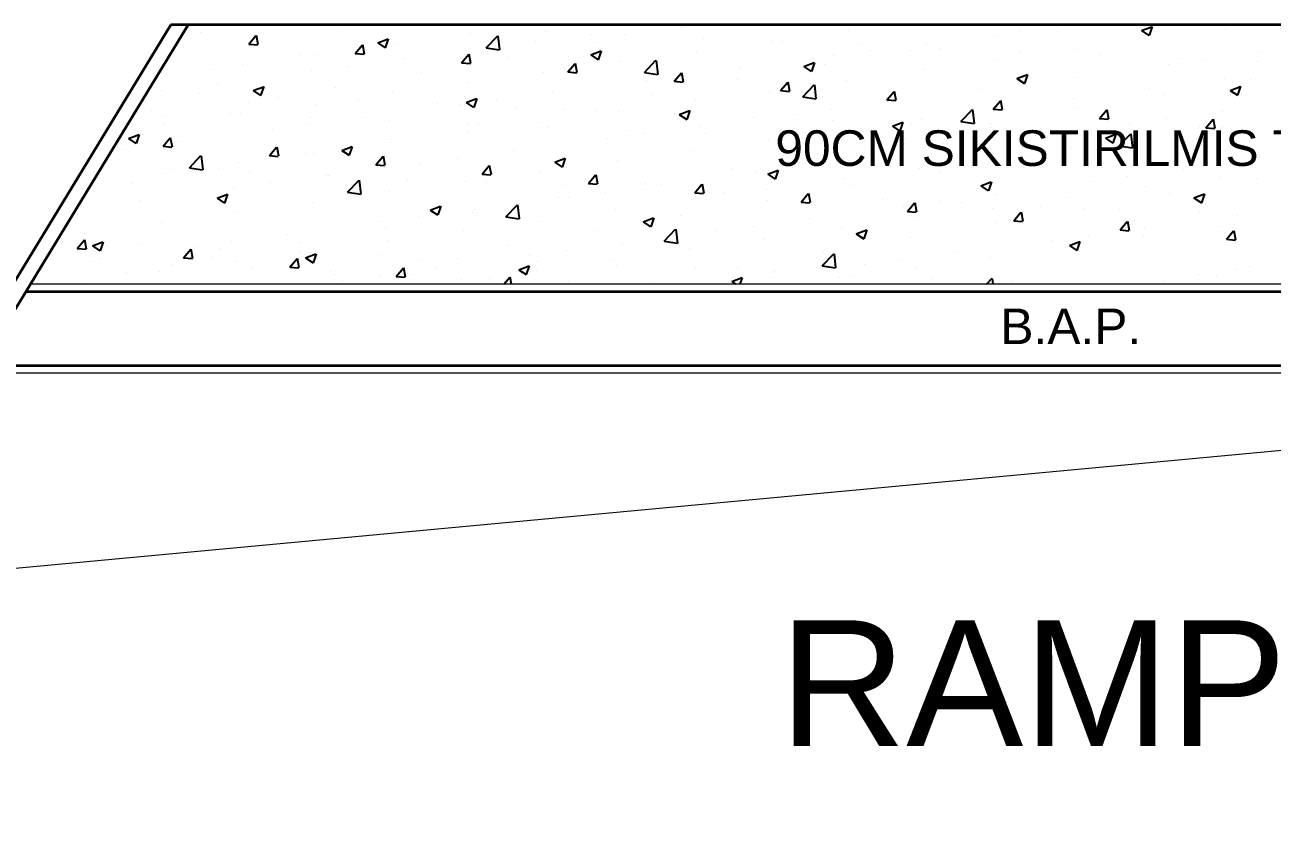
# Model space of a CAD drawing. Header units: inches. Extents: x -7543 to -822, y 102837 to 190349.
# Drawn here: x -836.39382 to -836.35176, y 102837.05231 to 102837.07899 of the extents above; entities that cross this region are included whole.
import ezdxf

# ---------------------------------------------------------------- set-up
doc = ezdxf.new("R2010")
doc.units = ezdxf.units.IN
doc.header["$MEASUREMENT"] = 0
doc.layers.add('DUVAR', color=7, linetype='Continuous', lineweight=35, true_color=0xfc4642)
doc.layers.add('MERDİVEN', color=7, linetype='Continuous', lineweight=20, true_color=0x16c244)
for name, color, linetype, lineweight in [('SIVA', 150, 'Continuous', 15), ('TARAMA', 8, 'Continuous', 25), ('YAZI', 7, 'Continuous', 25)]:
    doc.layers.add(name, color=color, linetype=linetype, lineweight=lineweight)
doc.styles.add('style5', font='arial.ttf', dxfattribs={"height": 1.25})
doc.styles.add('TURKCE', font='arial.ttf')

msp = doc.modelspace()

# ---------------------------------------------------------------- linework, layer by layer
at = {"layer": 'DUVAR'}
for p, q in [((-836.419629, 102837.028494), (-836.388907, 102837.078993)), ((-836.419044, 102837.028494), (-836.388322, 102837.078993)), ((-836.329822, 102837.078993), (-836.388907, 102837.078993)), ((-836.320822, 102837.069993), (-836.393797, 102837.069993)), ((-836.320822, 102837.067493), (-836.395318, 102837.067493))]:
    msp.add_line(p, q, dxfattribs=at)
at = {"layer": 'MERDİVEN', "linetype": 'ByBlock', "lineweight": 15}
msp.add_line((-836.320822, 102837.067493), (-836.399797, 102837.060131), dxfattribs=at)
at = {"layer": 'SIVA'}
for p, q in [((-836.321072, 102837.070243), (-836.393645, 102837.070243)), ((-836.321072, 102837.067243), (-836.39547, 102837.067243))]:
    msp.add_line(p, q, dxfattribs=at)
at = {"layer": 'TARAMA'}
for p, q in [((-836.383242, 102837.078993), (-836.383158, 102837.07898)), ((-836.383143, 102837.078978), (-836.383144, 102837.078993)), ((-836.378726, 102837.07899), (-836.378726, 102837.07899)), ((-836.387893, 102837.078749), (-836.387893, 102837.078749)), ((-836.386272, 102837.078347), (-836.386031, 102837.078635)), ((-836.385958, 102837.078322), (-836.386016, 102837.078635)), ((-836.378948, 102837.078884), (-836.378948, 102837.078884)), ((-836.378792, 102837.078717), (-836.378792, 102837.078717)), ((-836.378266, 102837.078221), (-836.377877, 102837.078627)), ((-836.377807, 102837.07815), (-836.377862, 102837.078625)), ((-836.376278, 102837.078771), (-836.376278, 102837.078771)), ((-836.374709, 102837.078686), (-836.374709, 102837.078686)), ((-836.373609, 102837.078659), (-836.373609, 102837.078659)), ((-836.371696, 102837.078894), (-836.371696, 102837.078894)), ((-836.37094, 102837.078546), (-836.37094, 102837.078546)), ((-836.366041, 102837.078794), (-836.366041, 102837.078794)), ((-836.361038, 102837.078645), (-836.361038, 102837.078645)), ((-836.36026, 102837.078789), (-836.36026, 102837.078789)), ((-836.359008, 102837.078954), (-836.359008, 102837.078954)), ((-836.356166, 102837.0788), (-836.355816, 102837.078934)), ((-836.356166, 102837.0788), (-836.355917, 102837.078632)), ((-836.355902, 102837.078633), (-836.355801, 102837.078935)), ((-836.35332, 102837.078849), (-836.35332, 102837.078849)), ((-836.386272, 102837.078347), (-836.385973, 102837.078321)), ((-836.382685, 102837.078034), (-836.382444, 102837.078321)), ((-836.382372, 102837.078008), (-836.38243, 102837.078321)), ((-836.381924, 102837.078389), (-836.381574, 102837.078523)), ((-836.381924, 102837.078389), (-836.381675, 102837.078221)), ((-836.38166, 102837.078222), (-836.381559, 102837.078524)), ((-836.381641, 102837.07849), (-836.381641, 102837.07849)), ((-836.38136, 102837.078365), (-836.38136, 102837.078365)), ((-836.378266, 102837.078221), (-836.377822, 102837.078152)), ((-836.377854, 102837.078272), (-836.377854, 102837.078272)), ((-836.376602, 102837.078437), (-836.376602, 102837.078437)), ((-836.374738, 102837.077988), (-836.374388, 102837.078123)), ((-836.374611, 102837.078393), (-836.374611, 102837.078393)), ((-836.374475, 102837.077821), (-836.374373, 102837.078123)), ((-836.368638, 102837.078419), (-836.368638, 102837.078419)), ((-836.368271, 102837.078433), (-836.368271, 102837.078433)), ((-836.365602, 102837.07832), (-836.365602, 102837.07832)), ((-836.365311, 102837.078124), (-836.365311, 102837.078124)), ((-836.363954, 102837.078145), (-836.363954, 102837.078145)), ((-836.363418, 102837.078374), (-836.363418, 102837.078374)), ((-836.362933, 102837.078207), (-836.362933, 102837.078207)), ((-836.358412, 102837.078177), (-836.358412, 102837.078177)), ((-836.355845, 102837.078529), (-836.355845, 102837.078529)), ((-836.384557, 102837.077989), (-836.384557, 102837.077989)), ((-836.383957, 102837.07799), (-836.383957, 102837.07799)), ((-836.382685, 102837.078034), (-836.382387, 102837.078007)), ((-836.381012, 102837.077856), (-836.381012, 102837.077856)), ((-836.379099, 102837.07772), (-836.378858, 102837.078007)), ((-836.379099, 102837.07772), (-836.3788, 102837.077694)), ((-836.378786, 102837.077694), (-836.378843, 102837.078008)), ((-836.377527, 102837.077893), (-836.377527, 102837.077893)), ((-836.374738, 102837.077988), (-836.37449, 102837.077821)), ((-836.373731, 102837.077747), (-836.373731, 102837.077747)), ((-836.37293, 102837.077394), (-836.372541, 102837.0778)), ((-836.37247, 102837.077323), (-836.372526, 102837.077798)), ((-836.371164, 102837.078099), (-836.371164, 102837.078099)), ((-836.367553, 102837.077588), (-836.367203, 102837.077722)), ((-836.367289, 102837.077421), (-836.367188, 102837.077723)), ((-836.366563, 102837.07796), (-836.366563, 102837.07796)), ((-836.361009, 102837.077802), (-836.361009, 102837.077802)), ((-836.360264, 102837.078095), (-836.360264, 102837.078095)), ((-836.357595, 102837.077982), (-836.357595, 102837.077982)), ((-836.354926, 102837.077869), (-836.354926, 102837.077869)), ((-836.35402, 102837.077812), (-836.35402, 102837.077812)), ((-836.352256, 102837.077756), (-836.352256, 102837.077756)), ((-836.352127, 102837.078061), (-836.352127, 102837.078061)), ((-836.389049, 102837.077318), (-836.389049, 102837.077318)), ((-836.387473, 102837.077489), (-836.387473, 102837.077489)), ((-836.386482, 102837.07767), (-836.386482, 102837.07767)), ((-836.384157, 102837.077442), (-836.384157, 102837.077442)), ((-836.382905, 102837.077607), (-836.382905, 102837.077607)), ((-836.380443, 102837.077392), (-836.380443, 102837.077392)), ((-836.376328, 102837.077372), (-836.376328, 102837.077372)), ((-836.375513, 102837.077406), (-836.375272, 102837.077693)), ((-836.375513, 102837.077406), (-836.375214, 102837.07738)), ((-836.375199, 102837.077381), (-836.375257, 102837.077694)), ((-836.37293, 102837.077394), (-836.372485, 102837.077325)), ((-836.371927, 102837.077092), (-836.371686, 102837.07738)), ((-836.371613, 102837.077067), (-836.371671, 102837.07738)), ((-836.371614, 102837.077295), (-836.371614, 102837.077295)), ((-836.369721, 102837.077544), (-836.369721, 102837.077544)), ((-836.367553, 102837.077588), (-836.367304, 102837.07742)), ((-836.36687, 102837.077644), (-836.36687, 102837.077644)), ((-836.363535, 102837.077482), (-836.363535, 102837.077482)), ((-836.360367, 102837.077187), (-836.360017, 102837.077322)), ((-836.360104, 102837.07702), (-836.360002, 102837.077322)), ((-836.355272, 102837.077647), (-836.355272, 102837.077647)), ((-836.387315, 102837.077026), (-836.387315, 102837.077026)), ((-836.386125, 102837.076776), (-836.385775, 102837.07691)), ((-836.385862, 102837.076609), (-836.38576, 102837.076911)), ((-836.383359, 102837.076891), (-836.383359, 102837.076891)), ((-836.378853, 102837.077052), (-836.378853, 102837.077052)), ((-836.372866, 102837.07713), (-836.372866, 102837.07713)), ((-836.371927, 102837.077092), (-836.371628, 102837.077066)), ((-836.369786, 102837.077144), (-836.369786, 102837.077144)), ((-836.36834, 102837.076779), (-836.368099, 102837.077066)), ((-836.368027, 102837.076753), (-836.368084, 102837.077066)), ((-836.367594, 102837.076566), (-836.367204, 102837.076972)), ((-836.367134, 102837.076495), (-836.367189, 102837.07697)), ((-836.366102, 102837.07713), (-836.366102, 102837.07713)), ((-836.360367, 102837.077187), (-836.360118, 102837.07702)), ((-836.360324, 102837.076982), (-836.360324, 102837.076982)), ((-836.35843, 102837.077231), (-836.35843, 102837.077231)), ((-836.355906, 102837.076864), (-836.355906, 102837.076864)), ((-836.35338, 102837.077184), (-836.35338, 102837.077184)), ((-836.353181, 102837.076787), (-836.352831, 102837.076921)), ((-836.352918, 102837.07662), (-836.352816, 102837.076922)), ((-836.352497, 102837.077164), (-836.352497, 102837.077164)), ((-836.389208, 102837.076777), (-836.389208, 102837.076777)), ((-836.387929, 102837.076667), (-836.387929, 102837.076667)), ((-836.386125, 102837.076776), (-836.385876, 102837.076608)), ((-836.385259, 102837.076555), (-836.385259, 102837.076555)), ((-836.38259, 102837.076442), (-836.38259, 102837.076442)), ((-836.38142, 102837.0767), (-836.38142, 102837.0767)), ((-836.378939, 102837.076376), (-836.378589, 102837.07651)), ((-836.378676, 102837.076209), (-836.378575, 102837.076511)), ((-836.377918, 102837.076465), (-836.377918, 102837.076465)), ((-836.376024, 102837.076714), (-836.376024, 102837.076714)), ((-836.372702, 102837.076643), (-836.372702, 102837.076643)), ((-836.368699, 102837.076755), (-836.368699, 102837.076755)), ((-836.36834, 102837.076779), (-836.368041, 102837.076752)), ((-836.367594, 102837.076566), (-836.367149, 102837.076497)), ((-836.364754, 102837.076465), (-836.364513, 102837.076752)), ((-836.364754, 102837.076465), (-836.364455, 102837.076439)), ((-836.36444, 102837.076439), (-836.364498, 102837.076753)), ((-836.361575, 102837.076817), (-836.361575, 102837.076817)), ((-836.361168, 102837.076151), (-836.360927, 102837.076438)), ((-836.360854, 102837.076125), (-836.360912, 102837.076439)), ((-836.358473, 102837.076512), (-836.358473, 102837.076512)), ((-836.355413, 102837.076663), (-836.355413, 102837.076663)), ((-836.353181, 102837.076787), (-836.352933, 102837.076619)), ((-836.389543, 102837.076109), (-836.389543, 102837.076109)), ((-836.386275, 102837.076391), (-836.386275, 102837.076391)), ((-836.384017, 102837.076325), (-836.384017, 102837.076325)), ((-836.379921, 102837.076329), (-836.379921, 102837.076329)), ((-836.379169, 102837.0763), (-836.379169, 102837.0763)), ((-836.378939, 102837.076376), (-836.378691, 102837.076208)), ((-836.377252, 102837.076216), (-836.377252, 102837.076216)), ((-836.375618, 102837.076143), (-836.375618, 102837.076143)), ((-836.374583, 102837.076104), (-836.374583, 102837.076104)), ((-836.373792, 102837.076083), (-836.373792, 102837.076083)), ((-836.371754, 102837.075975), (-836.371404, 102837.07611)), ((-836.37149, 102837.075808), (-836.371389, 102837.07611)), ((-836.371224, 102837.076435), (-836.371224, 102837.076435)), ((-836.366627, 102837.076152), (-836.366627, 102837.076152)), ((-836.364733, 102837.076402), (-836.364733, 102837.076402)), ((-836.362258, 102837.075739), (-836.361868, 102837.076144)), ((-836.361798, 102837.075668), (-836.361853, 102837.076143)), ((-836.361168, 102837.076151), (-836.360869, 102837.076125)), ((-836.36107, 102837.076137), (-836.36107, 102837.076137)), ((-836.358329, 102837.076163), (-836.358329, 102837.076163)), ((-836.357581, 102837.075837), (-836.35734, 102837.076125)), ((-836.357268, 102837.075812), (-836.357326, 102837.076125)), ((-836.353442, 102837.076089), (-836.353442, 102837.076089)), ((-836.389191, 102837.07589), (-836.389191, 102837.07589)), ((-836.38911, 102837.075653), (-836.38911, 102837.075653)), ((-836.386874, 102837.075996), (-836.386874, 102837.075996)), ((-836.386543, 102837.076005), (-836.386543, 102837.076005)), ((-836.384221, 102837.075635), (-836.384221, 102837.075635)), ((-836.384205, 102837.075883), (-836.384205, 102837.075883)), ((-836.382327, 102837.075884), (-836.382327, 102837.075884)), ((-836.381536, 102837.07577), (-836.381536, 102837.07577)), ((-836.378867, 102837.075657), (-836.378867, 102837.075657)), ((-836.378534, 102837.075642), (-836.378534, 102837.075642)), ((-836.376388, 102837.075708), (-836.376388, 102837.075708)), ((-836.371914, 102837.075991), (-836.371914, 102837.075991)), ((-836.371754, 102837.075975), (-836.371505, 102837.075807)), ((-836.369245, 102837.075878), (-836.369245, 102837.075878)), ((-836.367878, 102837.075988), (-836.367878, 102837.075988)), ((-836.366576, 102837.075765), (-836.366576, 102837.075765)), ((-836.364568, 102837.075575), (-836.364218, 102837.075709)), ((-836.364305, 102837.075408), (-836.364203, 102837.07571)), ((-836.363907, 102837.075652), (-836.363907, 102837.075652)), ((-836.363596, 102837.075817), (-836.363596, 102837.075817)), ((-836.362258, 102837.075739), (-836.361813, 102837.07567)), ((-836.361245, 102837.075662), (-836.361245, 102837.075662)), ((-836.357581, 102837.075837), (-836.357282, 102837.075811)), ((-836.356588, 102837.075675), (-836.356588, 102837.075675)), ((-836.355336, 102837.07584), (-836.355336, 102837.07584)), ((-836.353995, 102837.075523), (-836.353754, 102837.075811)), ((-836.353681, 102837.075498), (-836.353739, 102837.075811)), ((-836.390326, 102837.075163), (-836.389976, 102837.075298)), ((-836.390063, 102837.074996), (-836.389961, 102837.075299)), ((-836.389164, 102837.0749), (-836.388923, 102837.075187)), ((-836.388851, 102837.074875), (-836.388909, 102837.075188)), ((-836.385472, 102837.07547), (-836.385472, 102837.07547)), ((-836.378914, 102837.075388), (-836.378914, 102837.075388)), ((-836.376198, 102837.075545), (-836.376198, 102837.075545)), ((-836.373529, 102837.075432), (-836.373529, 102837.075432)), ((-836.37293, 102837.075323), (-836.37293, 102837.075323)), ((-836.371036, 102837.075572), (-836.371036, 102837.075572)), ((-836.37086, 102837.075319), (-836.37086, 102837.075319)), ((-836.368191, 102837.075206), (-836.368191, 102837.075206)), ((-836.366163, 102837.075465), (-836.366163, 102837.075465)), ((-836.364568, 102837.075575), (-836.364319, 102837.075407)), ((-836.361237, 102837.07554), (-836.361237, 102837.07554)), ((-836.359745, 102837.075259), (-836.359745, 102837.075259)), ((-836.358568, 102837.075427), (-836.358568, 102837.075427)), ((-836.357383, 102837.075174), (-836.357032, 102837.075309)), ((-836.357383, 102837.075174), (-836.357134, 102837.075007)), ((-836.357119, 102837.075007), (-836.357018, 102837.075309)), ((-836.356921, 102837.074911), (-836.356532, 102837.075317)), ((-836.356462, 102837.07484), (-836.356517, 102837.075315)), ((-836.355967, 102837.0752), (-836.355967, 102837.0752)), ((-836.355899, 102837.075314), (-836.355899, 102837.075314)), ((-836.354215, 102837.075565), (-836.354215, 102837.075565)), ((-836.353995, 102837.075523), (-836.353696, 102837.075497)), ((-836.353441, 102837.07552), (-836.353441, 102837.07552)), ((-836.35323, 102837.075201), (-836.35323, 102837.075201)), ((-836.390524, 102837.074805), (-836.390524, 102837.074805)), ((-836.390326, 102837.075163), (-836.390078, 102837.074996)), ((-836.389164, 102837.0749), (-836.388865, 102837.074874)), ((-836.38863, 102837.075054), (-836.38863, 102837.075054)), ((-836.385578, 102837.074586), (-836.385337, 102837.074874)), ((-836.385264, 102837.074561), (-836.385322, 102837.074874)), ((-836.383141, 102837.074763), (-836.38279, 102837.074897)), ((-836.383141, 102837.074763), (-836.382892, 102837.074595)), ((-836.382877, 102837.074596), (-836.382776, 102837.074898)), ((-836.381481, 102837.075036), (-836.381481, 102837.075036)), ((-836.38145, 102837.075142), (-836.38145, 102837.075142)), ((-836.374182, 102837.075158), (-836.374182, 102837.075158)), ((-836.371285, 102837.07477), (-836.371285, 102837.07477)), ((-836.36876, 102837.07509), (-836.36876, 102837.07509)), ((-836.365521, 102837.075094), (-836.365521, 102837.075094)), ((-836.364161, 102837.075162), (-836.364161, 102837.075162)), ((-836.362891, 102837.074845), (-836.362891, 102837.074845)), ((-836.362852, 102837.074981), (-836.362852, 102837.074981)), ((-836.361639, 102837.07501), (-836.361639, 102837.07501)), ((-836.360183, 102837.074868), (-836.360183, 102837.074868)), ((-836.358534, 102837.074848), (-836.358534, 102837.074848)), ((-836.357514, 102837.074755), (-836.357514, 102837.074755)), ((-836.357131, 102837.075065), (-836.357131, 102837.075065)), ((-836.356921, 102837.074911), (-836.356477, 102837.074842)), ((-836.388276, 102837.074178), (-836.387886, 102837.074584)), ((-836.387816, 102837.074107), (-836.387871, 102837.074582)), ((-836.386604, 102837.074341), (-836.386604, 102837.074341)), ((-836.385578, 102837.074586), (-836.385279, 102837.07456)), ((-836.384366, 102837.074641), (-836.384366, 102837.074641)), ((-836.384078, 102837.074661), (-836.384078, 102837.074661)), ((-836.381992, 102837.074273), (-836.381751, 102837.07456)), ((-836.381678, 102837.074247), (-836.381736, 102837.074561)), ((-836.379233, 102837.074493), (-836.379233, 102837.074493)), ((-836.377339, 102837.074742), (-836.377339, 102837.074742)), ((-836.375955, 102837.074363), (-836.375605, 102837.074497)), ((-836.375955, 102837.074363), (-836.375706, 102837.074195)), ((-836.375691, 102837.074195), (-836.37559, 102837.074498)), ((-836.373852, 102837.074418), (-836.373852, 102837.074418)), ((-836.367077, 102837.074661), (-836.367077, 102837.074661)), ((-836.366048, 102837.07443), (-836.366048, 102837.07443)), ((-836.361131, 102837.074473), (-836.361131, 102837.074473)), ((-836.360047, 102837.074564), (-836.360047, 102837.074564)), ((-836.354845, 102837.074643), (-836.354845, 102837.074643)), ((-836.352176, 102837.07453), (-836.352176, 102837.07453)), ((-836.389171, 102837.073989), (-836.389171, 102837.073989)), ((-836.388923, 102837.074126), (-836.388923, 102837.074126)), ((-836.388276, 102837.074178), (-836.387831, 102837.074109)), ((-836.387282, 102837.074141), (-836.387282, 102837.074141)), ((-836.386254, 102837.074013), (-836.386254, 102837.074013)), ((-836.383642, 102837.073912), (-836.383642, 102837.073912)), ((-836.381992, 102837.074273), (-836.381693, 102837.074246)), ((-836.380485, 102837.074328), (-836.380485, 102837.074328)), ((-836.378405, 102837.073959), (-836.378164, 102837.074246)), ((-836.378405, 102837.073959), (-836.378107, 102837.073933)), ((-836.378092, 102837.073933), (-836.37815, 102837.074247)), ((-836.376449, 102837.074043), (-836.376449, 102837.074043)), ((-836.374819, 102837.073645), (-836.374578, 102837.073932)), ((-836.374505, 102837.07362), (-836.374563, 102837.073933)), ((-836.369992, 102837.07416), (-836.369992, 102837.07416)), ((-836.369194, 102837.074015), (-836.369194, 102837.074015)), ((-836.368769, 102837.073962), (-836.368419, 102837.074097)), ((-836.368769, 102837.073962), (-836.368521, 102837.073794)), ((-836.368506, 102837.073795), (-836.368404, 102837.074097)), ((-836.367942, 102837.07418), (-836.367942, 102837.07418)), ((-836.363656, 102837.074153), (-836.363656, 102837.074153)), ((-836.362963, 102837.074064), (-836.362963, 102837.074064)), ((-836.354758, 102837.074117), (-836.354758, 102837.074117)), ((-836.390198, 102837.07364), (-836.390198, 102837.07364)), ((-836.386788, 102837.073498), (-836.386788, 102837.073498)), ((-836.385536, 102837.073663), (-836.385536, 102837.073663)), ((-836.383585, 102837.0739), (-836.383585, 102837.0739)), ((-836.38294, 102837.073351), (-836.38255, 102837.073757)), ((-836.38248, 102837.07328), (-836.382535, 102837.073755)), ((-836.380916, 102837.073788), (-836.380916, 102837.073788)), ((-836.378975, 102837.073723), (-836.378975, 102837.073723)), ((-836.378247, 102837.073675), (-836.378247, 102837.073675)), ((-836.375578, 102837.073562), (-836.375578, 102837.073562)), ((-836.374819, 102837.073645), (-836.37452, 102837.073619)), ((-836.372908, 102837.07366), (-836.372908, 102837.07366)), ((-836.372352, 102837.0736), (-836.372352, 102837.0736)), ((-836.371233, 102837.073331), (-836.370992, 102837.073619)), ((-836.370919, 102837.073306), (-836.370977, 102837.073619)), ((-836.366224, 102837.073801), (-836.366224, 102837.073801)), ((-836.365878, 102837.073563), (-836.365878, 102837.073563)), ((-836.361584, 102837.073562), (-836.361234, 102837.073696)), ((-836.361584, 102837.073562), (-836.361335, 102837.073394)), ((-836.36132, 102837.073395), (-836.361219, 102837.073697)), ((-836.357903, 102837.073703), (-836.357903, 102837.073703)), ((-836.356651, 102837.073868), (-836.356651, 102837.073868)), ((-836.356027, 102837.073535), (-836.356027, 102837.073535)), ((-836.353502, 102837.073856), (-836.353502, 102837.073856)), ((-836.352305, 102837.073815), (-836.352305, 102837.073815)), ((-836.389946, 102837.073082), (-836.389946, 102837.073082)), ((-836.387342, 102837.07315), (-836.386992, 102837.073285)), ((-836.387342, 102837.07315), (-836.387093, 102837.072983)), ((-836.387078, 102837.072983), (-836.386977, 102837.073285)), ((-836.38294, 102837.073351), (-836.382495, 102837.073282)), ((-836.381542, 102837.073371), (-836.381542, 102837.073371)), ((-836.375824, 102837.073159), (-836.375824, 102837.073159)), ((-836.375497, 102837.073186), (-836.375497, 102837.073186)), ((-836.374245, 102837.07335), (-836.374245, 102837.07335)), ((-836.372909, 102837.073449), (-836.372909, 102837.073449)), ((-836.371346, 102837.073106), (-836.371346, 102837.073106)), ((-836.371233, 102837.073331), (-836.370934, 102837.073305)), ((-836.37024, 102837.073336), (-836.37024, 102837.073336)), ((-836.36882, 102837.073426), (-836.36882, 102837.073426)), ((-836.367647, 102837.073018), (-836.367405, 102837.073305)), ((-836.36757, 102837.073224), (-836.36757, 102837.073224)), ((-836.367333, 102837.072992), (-836.367391, 102837.073305)), ((-836.364901, 102837.073111), (-836.364901, 102837.073111)), ((-836.361061, 102837.073287), (-836.361061, 102837.073287)), ((-836.358595, 102837.073183), (-836.358595, 102837.073183)), ((-836.355221, 102837.073315), (-836.355221, 102837.073315)), ((-836.354398, 102837.073161), (-836.354048, 102837.073296)), ((-836.354398, 102837.073161), (-836.354149, 102837.072993)), ((-836.354134, 102837.072994), (-836.354033, 102837.073296)), ((-836.391839, 102837.072833), (-836.391839, 102837.072833)), ((-836.386664, 102837.072676), (-836.386664, 102837.072676)), ((-836.384139, 102837.072996), (-836.384139, 102837.072996)), ((-836.380156, 102837.07275), (-836.379806, 102837.072884)), ((-836.380156, 102837.07275), (-836.379907, 102837.072582)), ((-836.379892, 102837.072583), (-836.379791, 102837.072885)), ((-836.37874, 102837.072659), (-836.37874, 102837.072659)), ((-836.378655, 102837.07277), (-836.378655, 102837.07277)), ((-836.377603, 102837.072523), (-836.377214, 102837.072929)), ((-836.377144, 102837.072452), (-836.377199, 102837.072927)), ((-836.373913, 102837.072754), (-836.373913, 102837.072754)), ((-836.368794, 102837.073063), (-836.368794, 102837.073063)), ((-836.367647, 102837.073018), (-836.367348, 102837.072991)), ((-836.364206, 102837.072873), (-836.364206, 102837.072873)), ((-836.36406, 102837.072704), (-836.363819, 102837.072991)), ((-836.36406, 102837.072704), (-836.363761, 102837.072678)), ((-836.363747, 102837.072678), (-836.363804, 102837.072992)), ((-836.362954, 102837.073038), (-836.362954, 102837.073038)), ((-836.362232, 102837.072998), (-836.362232, 102837.072998)), ((-836.361192, 102837.072809), (-836.361192, 102837.072809)), ((-836.360474, 102837.07239), (-836.360233, 102837.072677)), ((-836.36016, 102837.072365), (-836.360218, 102837.072678)), ((-836.359563, 102837.072885), (-836.359563, 102837.072885)), ((-836.358137, 102837.072814), (-836.358137, 102837.072814)), ((-836.356894, 102837.072773), (-836.356894, 102837.072773)), ((-836.354225, 102837.07266), (-836.354225, 102837.07266)), ((-836.389232, 102837.072324), (-836.389232, 102837.072324)), ((-836.3818, 102837.072356), (-836.3818, 102837.072356)), ((-836.380548, 102837.072521), (-836.380548, 102837.072521)), ((-836.377603, 102837.072523), (-836.377159, 102837.072454)), ((-836.37651, 102837.072379), (-836.37651, 102837.072379)), ((-836.37297, 102837.072349), (-836.37262, 102837.072484)), ((-836.37297, 102837.072349), (-836.372722, 102837.072182)), ((-836.372707, 102837.072182), (-836.372605, 102837.072485)), ((-836.37171, 102837.072562), (-836.37171, 102837.072562)), ((-836.367364, 102837.072458), (-836.367364, 102837.072458)), ((-836.363717, 102837.072488), (-836.363717, 102837.072488)), ((-836.361053, 102837.072314), (-836.361053, 102837.072314)), ((-836.360474, 102837.07239), (-836.360175, 102837.072364)), ((-836.356888, 102837.072076), (-836.356647, 102837.072364)), ((-836.356574, 102837.072051), (-836.356632, 102837.072364)), ((-836.352915, 102837.072561), (-836.352915, 102837.072561)), ((-836.391829, 102837.071949), (-836.391829, 102837.071949)), ((-836.384958, 102837.07194), (-836.384958, 102837.07194)), ((-836.381656, 102837.072158), (-836.381656, 102837.072158)), ((-836.379036, 102837.072059), (-836.379036, 102837.072059)), ((-836.374626, 102837.072062), (-836.374626, 102837.072062)), ((-836.372267, 102837.071696), (-836.371878, 102837.072101)), ((-836.371807, 102837.071625), (-836.371863, 102837.0721)), ((-836.370509, 102837.072043), (-836.370509, 102837.072043)), ((-836.369257, 102837.072208), (-836.369257, 102837.072208)), ((-836.366284, 102837.072136), (-836.366284, 102837.072136)), ((-836.365785, 102837.071949), (-836.365435, 102837.072083)), ((-836.365785, 102837.071949), (-836.365536, 102837.071781)), ((-836.365521, 102837.071782), (-836.36542, 102837.072084)), ((-836.363969, 102837.071813), (-836.363969, 102837.071813)), ((-836.357967, 102837.071896), (-836.357967, 102837.071896)), ((-836.356888, 102837.072076), (-836.356589, 102837.07205)), ((-836.356088, 102837.071871), (-836.356088, 102837.071871)), ((-836.356073, 102837.072145), (-836.356073, 102837.072145)), ((-836.353563, 102837.072191), (-836.353563, 102837.072191)), ((-836.353301, 102837.071763), (-836.35306, 102837.07205)), ((-836.352988, 102837.071737), (-836.353045, 102837.07205)), ((-836.392566, 102837.071684), (-836.392566, 102837.071684)), ((-836.392057, 102837.071453), (-836.391816, 102837.07174)), ((-836.392057, 102837.071453), (-836.391758, 102837.071427)), ((-836.391743, 102837.071427), (-836.391801, 102837.071741)), ((-836.391543, 102837.071538), (-836.391193, 102837.071672)), ((-836.391543, 102837.071538), (-836.391294, 102837.07137)), ((-836.391279, 102837.071371), (-836.391178, 102837.071673)), ((-836.389897, 102837.071571), (-836.389897, 102837.071571)), ((-836.388471, 102837.071139), (-836.38823, 102837.071426)), ((-836.388157, 102837.071114), (-836.388215, 102837.071427)), ((-836.388103, 102837.071526), (-836.388103, 102837.071526)), ((-836.387228, 102837.071458), (-836.387228, 102837.071458)), ((-836.386851, 102837.071691), (-836.386851, 102837.071691)), ((-836.384572, 102837.071658), (-836.384572, 102837.071658)), ((-836.381603, 102837.071707), (-836.381603, 102837.071707)), ((-836.377542, 102837.071561), (-836.377542, 102837.071561)), ((-836.373667, 102837.071628), (-836.373667, 102837.071628)), ((-836.372267, 102837.071696), (-836.371822, 102837.071627)), ((-836.371407, 102837.071441), (-836.371407, 102837.071441)), ((-836.368881, 102837.071762), (-836.368881, 102837.071762)), ((-836.359218, 102837.071731), (-836.359218, 102837.071731)), ((-836.358655, 102837.071519), (-836.358655, 102837.071519)), ((-836.358599, 102837.071549), (-836.358249, 102837.071683)), ((-836.358599, 102837.071549), (-836.35835, 102837.071381)), ((-836.358336, 102837.071382), (-836.358234, 102837.071684)), ((-836.353301, 102837.071763), (-836.353002, 102837.071736)), ((-836.391512, 102837.071012), (-836.391512, 102837.071012)), ((-836.391261, 102837.07111), (-836.391261, 102837.07111)), ((-836.388471, 102837.071139), (-836.388172, 102837.071113)), ((-836.387488, 102837.071157), (-836.387488, 102837.071157)), ((-836.386725, 102837.071012), (-836.386725, 102837.071012)), ((-836.384884, 102837.070825), (-836.384643, 102837.071113)), ((-836.384571, 102837.0708), (-836.384628, 102837.071113)), ((-836.384559, 102837.071345), (-836.384559, 102837.071345)), ((-836.384357, 102837.071137), (-836.384007, 102837.071272)), ((-836.384357, 102837.071137), (-836.384108, 102837.07097)), ((-836.3842, 102837.071332), (-836.3842, 102837.071332)), ((-836.384094, 102837.07097), (-836.383992, 102837.071272)), ((-836.38189, 102837.071233), (-836.38189, 102837.071233)), ((-836.380458, 102837.071061), (-836.380458, 102837.071061)), ((-836.379221, 102837.07112), (-836.379221, 102837.07112)), ((-836.376812, 102837.071214), (-836.376812, 102837.071214)), ((-836.376551, 102837.071007), (-836.376551, 102837.071007)), ((-836.375561, 102837.071378), (-836.375561, 102837.071378)), ((-836.373974, 102837.071089), (-836.373974, 102837.071089)), ((-836.366931, 102837.070868), (-836.366542, 102837.071274)), ((-836.366885, 102837.071313), (-836.366885, 102837.071313)), ((-836.366471, 102837.070797), (-836.366526, 102837.071272)), ((-836.36427, 102837.071066), (-836.36427, 102837.071066)), ((-836.362376, 102837.071315), (-836.362376, 102837.071315)), ((-836.361252, 102837.071144), (-836.361252, 102837.071144)), ((-836.393155, 102837.070861), (-836.393155, 102837.070861)), ((-836.390404, 102837.070657), (-836.390404, 102837.070657)), ((-836.389292, 102837.07066), (-836.389292, 102837.07066)), ((-836.388843, 102837.070899), (-836.388843, 102837.070899)), ((-836.386174, 102837.070787), (-836.386174, 102837.070787)), ((-836.384884, 102837.070825), (-836.384585, 102837.070799)), ((-836.383505, 102837.070674), (-836.383505, 102837.070674)), ((-836.383374, 102837.07056), (-836.383374, 102837.07056)), ((-836.381864, 102837.070549), (-836.381864, 102837.070549)), ((-836.381298, 102837.070512), (-836.381057, 102837.070799)), ((-836.380984, 102837.070486), (-836.381042, 102837.0708)), ((-836.380835, 102837.070561), (-836.380835, 102837.070561)), ((-836.37997, 102837.070798), (-836.37997, 102837.070798)), ((-836.377171, 102837.070737), (-836.376821, 102837.070871)), ((-836.377171, 102837.070737), (-836.376923, 102837.070569)), ((-836.376908, 102837.07057), (-836.376807, 102837.070872)), ((-836.376571, 102837.070714), (-836.376571, 102837.070714)), ((-836.373882, 102837.070894), (-836.373882, 102837.070894)), ((-836.371213, 102837.070781), (-836.371213, 102837.070781)), ((-836.369801, 102837.070812), (-836.369801, 102837.070812)), ((-836.368544, 102837.070669), (-836.368544, 102837.070669)), ((-836.366931, 102837.070868), (-836.366486, 102837.070799)), ((-836.365875, 102837.070556), (-836.365875, 102837.070556)), ((-836.365521, 102837.070901), (-836.365521, 102837.070901)), ((-836.363778, 102837.070824), (-836.363778, 102837.070824)), ((-836.35423, 102837.070589), (-836.35423, 102837.070589)), ((-836.352979, 102837.070754), (-836.352979, 102837.070754)), ((-836.352512, 102837.070832), (-836.352512, 102837.070832)), ((-836.391889, 102837.070285), (-836.391889, 102837.070285)), ((-836.383115, 102837.070384), (-836.383115, 102837.070384)), ((-836.381298, 102837.070512), (-836.380999, 102837.070486)), ((-836.379096, 102837.070394), (-836.379096, 102837.070394)), ((-836.378166, 102837.070448), (-836.378166, 102837.070448)), ((-836.377674, 102837.070243), (-836.377471, 102837.070485)), ((-836.377411, 102837.070243), (-836.377456, 102837.070486)), ((-836.375497, 102837.070335), (-836.375497, 102837.070335)), ((-836.372717, 102837.070312), (-836.372717, 102837.070312)), ((-836.369986, 102837.070336), (-836.369636, 102837.070471)), ((-836.369986, 102837.070336), (-836.369847, 102837.070243)), ((-836.369698, 102837.070243), (-836.369621, 102837.070471)), ((-836.368679, 102837.070485), (-836.368679, 102837.070485)), ((-836.366345, 102837.070472), (-836.366345, 102837.070472)), ((-836.363206, 102837.070443), (-836.363206, 102837.070443)), ((-836.3614, 102837.070243), (-836.361205, 102837.070446)), ((-836.361167, 102837.070243), (-836.36119, 102837.070444)), ((-836.360537, 102837.07033), (-836.360537, 102837.07033)), ((-836.355428, 102837.070332), (-836.355428, 102837.070332)), ((-836.353624, 102837.070527), (-836.353624, 102837.070527))]:
    msp.add_line(p, q, dxfattribs=at)

# ---------------------------------------------------------------- texts
at = {"layer": 'YAZI'}
for s, height, style, p in [('90CM SIKISTIRILMIS TOPRAK', 0.0012, 'TURKCE', (-836.368517, 102837.074238)), ('B.A.P.', 0.0012, 'TURKCE', (-836.360926, 102837.068226)), ('RAMPA', 0.00424, 'style5', (-836.36838, 102837.054669))]:
    msp.add_text(s, height=height, dxfattribs=dict(at, style=style)).set_placement(p)

doc.saveas('drawing.dxf')
